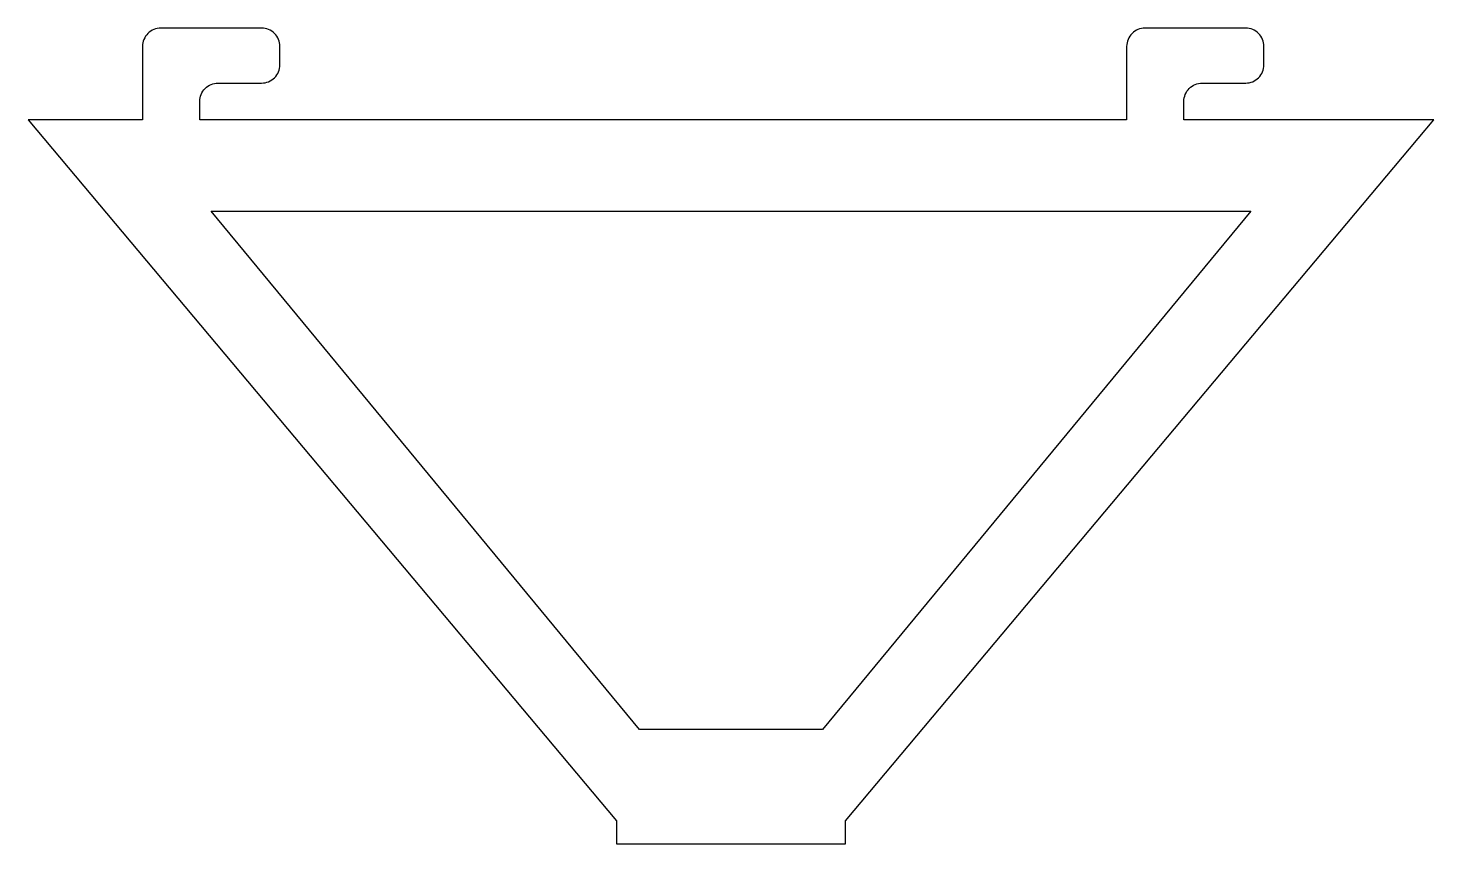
# Model space of a CAD drawing. Header units: millimetres. Extents: x 61 to 368, y 74 to 252.
import ezdxf

# ---------------------------------------------------------------- set-up
doc = ezdxf.new("R2010")
doc.units = ezdxf.units.MM
doc.layers.get('0').update_dxf_attribs({"linetype": 'CONTINUOUS'})

msp = doc.modelspace()

# ---------------------------------------------------------------- linework, layer by layer
msp.add_lwpolyline([(189.6, 79.18), (189.6, 74.18), (239.6, 74.18), (239.6, 79.18), (368.16, 232.38), (313.54, 232.38), (313.54, 236.38, -0.414214), (317.54, 240.38), (327.04, 240.38, 0.414214), (331.04, 244.38), (331.04, 248.38, 0.414214), (327.04, 252.38), (305.04, 252.38, 0.414214), (301.04, 248.38), (301.04, 232.38), (98.54, 232.38), (98.54, 236.38, -0.414214), (102.54, 240.38), (112.04, 240.38, 0.414214), (116.04, 244.38), (116.04, 248.38, 0.414214), (112.04, 252.38), (90.04, 252.38, 0.414214), (86.04, 248.38), (86.04, 232.38), (61.04, 232.38)], format="xyb", close=True)
msp.add_lwpolyline([(328.16, 212.38), (234.6, 99.18), (194.6, 99.18), (101.04, 212.38)], close=True)

doc.saveas('drawing.dxf')
